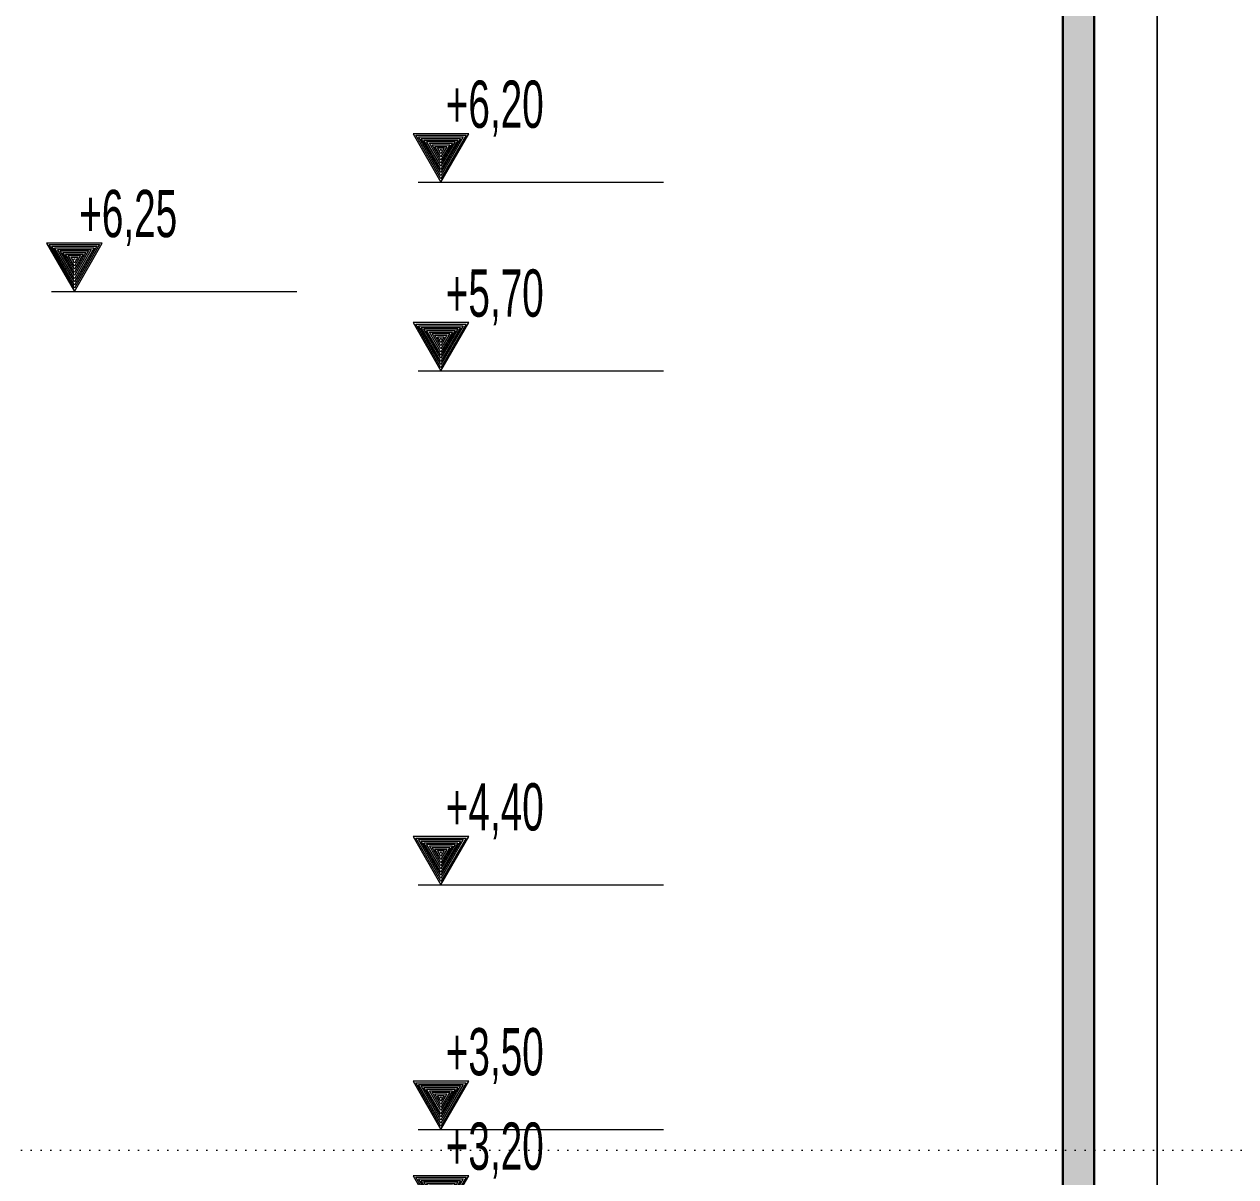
# Model space of a CAD drawing. Extents: x 775040 to 808375, y 4159409 to 4163651.
# Drawn here: x 794058.1 to 794443.1, y 4160552.6 to 4160918.8 of the extents above; entities that cross this region are included whole.
import ezdxf

# ---------------------------------------------------------------- set-up
doc = ezdxf.new("R2010")
doc.units = 0
doc.header["$MEASUREMENT"] = 0
doc.linetypes.add('ACAD_ISO07W100', pattern=[3, 0, -3])
for name, color, linetype, lineweight in [('25yazi', 255, 'Continuous', 15), ('KALIN', 30, 'Continuous', 18), ('P-HatchLight', 200, 'Continuous', 5), ('P-Levels', 240, 'Continuous', 20), ('P-Oklar', 31, 'Continuous', 18), ('Z_antet', 31, 'Continuous', 30), ('Z_izdot', 42, 'ACAD_ISO07W100', 9)]:
    doc.layers.add(name, color=color, linetype=linetype, lineweight=lineweight)
doc.layers.add('kot', color=4, linetype='Continuous')
doc.styles.add('50', font='swisscl.ttf', dxfattribs={"height": 50})

# ---------------------------------------------------------------- blocks, each defined once
blk = doc.blocks.new('KOTLAMAGORUNUS KESITTE')
at = {"layer": 'P-HatchLight'}
for points in [[(0.1521, 0.1484), (0.0722, 0.01), (-0.0077, 0.1484)], [(0.1434, 0.1434), (0.0722, 0.02), (0.0009, 0.1434)], [(0.1348, 0.1384), (0.0722, 0.03), (0.0096, 0.1384)], [(0.1261, 0.1334), (0.0722, 0.04), (0.0183, 0.1334)], [(0.1175, 0.1284), (0.0722, 0.05), (0.0269, 0.1284)], [(0.1088, 0.1234), (0.0722, 0.06), (0.0356, 0.1234)], [(0.1001, 0.1184), (0.0722, 0.07), (0.0442, 0.1184)], [(0.0915, 0.1134), (0.0722, 0.08), (0.0529, 0.1134)], [(0.0828, 0.1084), (0.0722, 0.09), (0.0616, 0.1084)], [(0.0742, 0.1034), (0.0722, 0.1), (0.0702, 0.1034)]]:
    blk.add_lwpolyline(points, close=True, dxfattribs=at)
at = {"layer": 'P-Oklar', "color": 2, "ltscale": 0.5}
blk.add_line((0, 0), (0.7795, 0), dxfattribs=at)
blk.add_lwpolyline([(-0.0164, 0.1534), (0.0722, 0), (0.1608, 0.1534)], close=True, dxfattribs=at)
at = {"layer": 'P-Levels', "color": 7, "style": '50', "width": 0.8}
blk.add_attdef('%%P0.00', (-0.0314, 0.1775), '', height=0.15, dxfattribs=at)

msp = doc.modelspace()

# ---------------------------------------------------------------- hatches: boundary and pattern name
at = {"layer": 'Z_antet'}
msp.add_hatch(color=256, dxfattribs=at).paths.add_polyline_path([(790577.64, 4159743.65), (790577.64, 4159438.75), (794388.09, 4159438.75), (794388.09, 4163258.75), (790577.64, 4163258.75), (790577.64, 4159741.15), (790567.64, 4159741.15), (790567.64, 4163268.75), (794398.09, 4163268.75), (794398.09, 4159428.75), (790567.64, 4159428.75), (790567.64, 4159743.65)])

# ---------------------------------------------------------------- linework, layer by layer
at = {"layer": 'KALIN'}
msp.add_lwpolyline([(790427.64, 4163288.75), (790427.64, 4159408.75), (794418.09, 4159408.75), (794418.09, 4163288.75)], close=True, dxfattribs=at)
msp.add_lwpolyline([(790447.64, 4159741.15), (790447.64, 4163288.75), (794418.09, 4163288.75), (794418.09, 4159408.75), (790447.64, 4159408.75), (790447.64, 4159743.65)], dxfattribs=at)
at = {"layer": 'Z_antet'}
msp.add_lwpolyline([(790577.64, 4159743.65), (790577.64, 4159438.75), (794388.09, 4159438.75), (794388.09, 4163258.75), (790577.64, 4163258.75), (790577.64, 4159741.15), (790567.64, 4159741.15), (790567.64, 4163268.75), (794398.09, 4163268.75), (794398.09, 4159428.75), (790567.64, 4159428.75), (790567.64, 4159743.65)], close=True, dxfattribs=at)
at = {"layer": 'Z_izdot'}
msp.add_line((797361.9, 4160561.14), (792642.82, 4160561.14), dxfattribs=at)

# ---------------------------------------------------------------- block references
at = {"layer": 'kot'}
ref = msp.add_blockref('KOTLAMAGORUNUS KESITTE', (794183.31, 4160868.64), dxfattribs=dict(at, xscale=100, yscale=100, zscale=100))
ref.add_attrib('%%P0.00', '+6,20', (794192.08, 4160885.87), dxfattribs={"layer": '25yazi', "height": 15, "style": '50', "width": 0.8})
ref = msp.add_blockref('KOTLAMAGORUNUS KESITTE', (794066.85, 4160833.91), dxfattribs=dict(at, xscale=100, yscale=100, zscale=100))
ref.add_attrib('%%P0.00', '+6,25', (794075.62, 4160851.14), dxfattribs={"layer": '25yazi', "height": 15, "style": '50', "width": 0.8})
ref = msp.add_blockref('KOTLAMAGORUNUS KESITTE', (794183.31, 4160808.64), dxfattribs=dict(at, xscale=100, yscale=100, zscale=100))
ref.add_attrib('%%P0.00', '+5,70', (794192.08, 4160825.87), dxfattribs={"layer": '25yazi', "height": 15, "style": '50', "width": 0.8})
ref = msp.add_blockref('KOTLAMAGORUNUS KESITTE', (794183.31, 4160645.41, 0), dxfattribs=dict(at, xscale=100, yscale=100, zscale=100))
ref.add_attrib('%%P0.00', '+4,40', (794192.08, 4160662.65, 0), dxfattribs={"layer": '25yazi', "height": 15, "style": '50', "width": 0.8})
ref = msp.add_blockref('KOTLAMAGORUNUS KESITTE', (794183.31, 4160567.64), dxfattribs=dict(at, xscale=100, yscale=100, zscale=100))
ref.add_attrib('%%P0.00', '+3,50', (794192.08, 4160584.87), dxfattribs={"layer": '25yazi', "height": 15, "style": '50', "width": 0.8})
ref = msp.add_blockref('KOTLAMAGORUNUS KESITTE', (794183.31, 4160537.64), dxfattribs=dict(at, xscale=100, yscale=100, zscale=100))
ref.add_attrib('%%P0.00', '+3,20', (794192.08, 4160554.87), dxfattribs={"layer": '25yazi', "height": 15, "style": '50', "width": 0.8})

doc.saveas('drawing.dxf')
